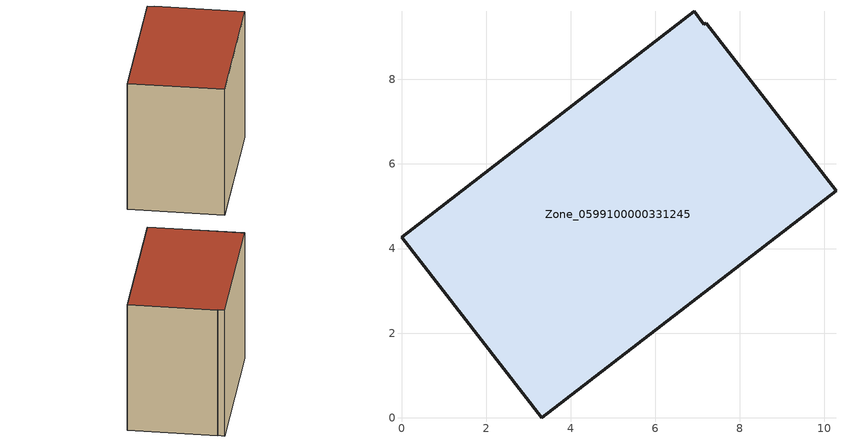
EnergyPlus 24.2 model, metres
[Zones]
Zone_0599100000331245
 floor ground (C_G): 7.2,9.32 10.27,5.36 3.31,0 0,4.27 6.92,9.61 7.15,9.3 z0.22
 wall outside (C_F): 3.31,0 10.27,5.36 7.2,9.32 7.15,9.3 6.92,9.61 0,4.27 3.31,0 z0.22:8.17
 roof outside (C_R): 10.27,5.36 7.2,9.32 7.15,9.3 6.92,9.61 0,4.27 3.31,0 z8.17
[BUILDING]
Pand.0599100000331245: North Axis=0; Terrain=City; Loads Convergence Tolerance Value=0.04; Temperature Convergence Tolerance Value=0.4; Solar Distribution=FullExterior; Maximum Number of Warmup Days=25; Minimum Number of Warmup Days=1
[Site:Location]
Rotterdam.The.Hague.AP_ZH_NLD Design_Conditions: Latitude=51.96; Longitude=4.45; Time Zone=1; Elevation=-4.5
[SITE:GROUNDTEMPERATURE:BUILDINGSURFACE]
18, 18, 18, 18, 18, 18, 18, 18, 18, 18, 18, 18
[MATERIAL] Thermal Absorptance=0.9; Solar Absorptance=0.7; Visible Absorptance=0.7
Name | Roughness | Thickness | Conductivity | Density | Specific Heat
G.TI.1975-1991 | MediumSmooth | 0.15 | 0.288461 | 540 | 1210
F.TI.1975-1991 | Rough | 0.3 | 0.230769 | 1920 | 840
R.TI.1975-1991 | MediumRough | 0.2 | 0.153846 | 1500 | 1000
[CONSTRUCTION]
C_G: G.TI.1975-1991
C_F: F.TI.1975-1991
C_R: R.TI.1975-1991
[ZONE]
Zone_0599100000331245: Type=1; Multiplier=1; Ceiling Height=Autocalculate; Volume=Autocalculate; Floor Area=autocalculate; Part of Total Floor Area=Yes
[ZONEINFILTRATION:DESIGNFLOWRATE]
Infil_Zone_0599100000331245: Zone or ZoneList or Space or SpaceList=Zone_0599100000331245; Schedule=AlwaysOn; Design Flow Rate Calculation Method=Flow/Area; Flow Rate per Floor Area=0.003; Constant Term Coefficient=1; Temperature Term Coefficient=0; Velocity Term Coefficient=0; Velocity Squared Term Coefficient=0
[HVACTEMPLATE:ZONE:IDEALLOADSAIRSYSTEM]
Zone_0599100000331245: Maximum Heating Supply Air Temperature=50; Minimum Cooling Supply Air Temperature=13; Maximum Heating Supply Air Humidity Ratio=0.0156; Minimum Cooling Supply Air Humidity Ratio=0.0077; Heating Limit=NoLimit; Cooling Limit=NoLimit; Dehumidification Control Type=ConstantSensibleHeatRatio; Cooling Sensible Heat Ratio=0.7; Dehumidification Setpoint=60; Humidification Control Type=None; Humidification Setpoint=30; Outdoor Air Method=None; Outdoor Air Flow Rate per Person=0.00944; Outdoor Air Flow Rate per Zone Floor Area=0; Outdoor Air Flow Rate per Zone=0; Demand Controlled Ventilation Type=None; Outdoor Air Economizer Type=NoEconomizer; Heat Recovery Type=None; Sensible Heat Recovery Effectiveness=0.7; Latent Heat Recovery Effectiveness=0.65
[ZONECONTROL:THERMOSTAT]
ThermostatControl_Zone_0599100000331245: Zone or ZoneList=Zone_0599100000331245; Control Type Schedule=DualSetpointControlType; Control 1=Thermostat_Zone_0599100000331245; Temperature Difference Between Cutout And Setpoint=0
[THERMOSTATSETPOINT:DUALSETPOINT]
Thermostat_Zone_0599100000331245: Heating Setpoint Temperature Schedule=HeatingSetpoint_Zone_0599100000331245; Cooling Setpoint Temperature Schedule=CoolingSetpoint_Zone_0599100000331245
[SCHEDULE:COMPACT]
HeatingSetpoint_Zone_0599100000331245: Through: 12/31, For: AllDays, Until: 24:00, 21
CoolingSetpoint_Zone_0599100000331245: Through: 12/31, For: AllDays, Until: 24:00, 24
DualSetpointControlType: Through: 12/31, For: AllDays, Until: 24:00, 4
AlwaysOn: Through: 12/31, For: AllDays, Until: 24:00, 1
